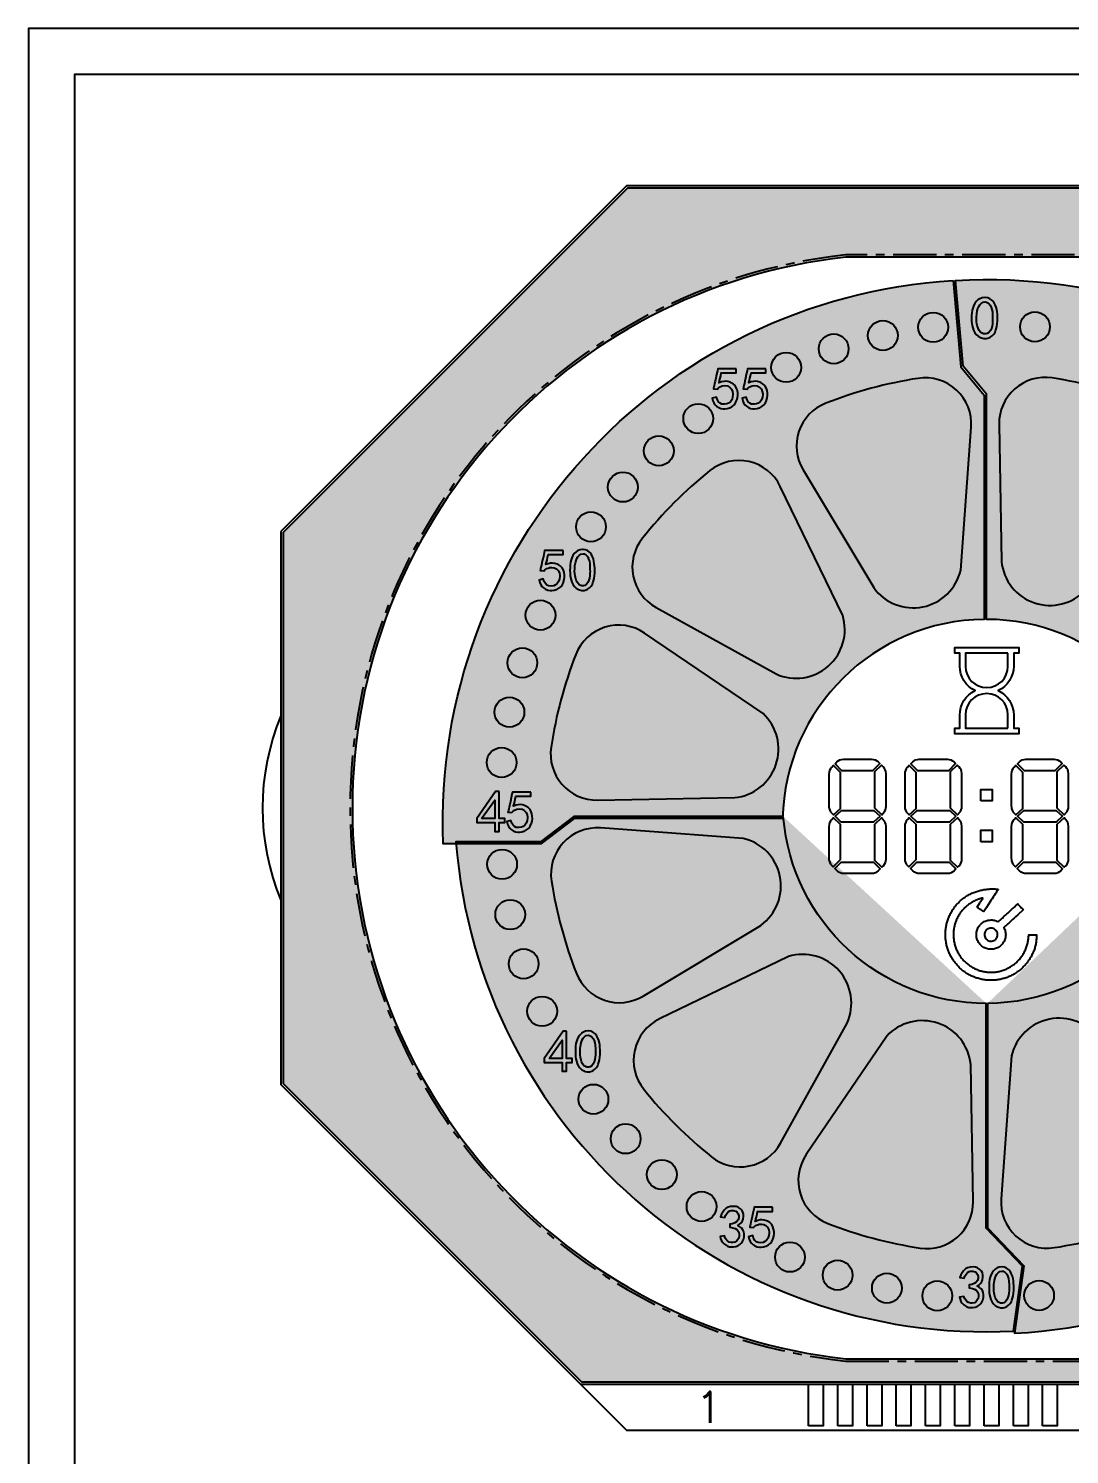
# Model space of a CAD drawing. Header units: millimetres. Extents: x 1653 to 3206, y -200 to 97.
# Drawn here: x 2909.4 to 2999.8, y -113.3 to 10.4 of the extents above; entities that cross this region are included whole.
import ezdxf
from ezdxf.enums import TextEntityAlignment as Align

# ---------------------------------------------------------------- set-up
doc = ezdxf.new("R2010")
doc.units = ezdxf.units.MM
doc.header["$LTSCALE"] = 3
doc.linetypes.add('CENTER', pattern=[2, 1.25, -0.25, 0.25, -0.25])
for name, color, linetype in [('PR', 8, 'Continuous'), ('PR1', 7, 'Continuous'), ('PR2', 7, 'Continuous'), ('PR3', 7, 'Continuous')]:
    doc.layers.add(name, color=color, linetype=linetype)
doc.styles.add('romans', font='romans.shx')

# ---------------------------------------------------------------- blocks, each defined once
blk = doc.blocks.new('T')
for points in [[(0, 0), (297, 0), (297, 210), (0, 210)], [(4, 4), (293, 4), (293, 206), (4, 206)]]:
    blk.add_lwpolyline(points, close=True)

msp = doc.modelspace()

# ---------------------------------------------------------------- hatches: boundary and pattern name
at = {"layer": 'PR', "ltscale": 5.568232}
h = msp.add_hatch(color=256, dxfattribs=at)
h.paths.add_polyline_path([(2961.409, -3.448), (2931.526, -33.331), (2931.526, -81.165), (2957.409, -107.048), (3135.243, -107.048), (3161.126, -81.165), (3161.126, -33.331), (3131.243, -3.448)])
edge = h.paths.add_edge_path(flags=16)
edge.add_line((3114.189, -9.448), (2980.337, -9.448))
edge.add_arc((2985.616, -57.248), 48.091, 96.30279, 263.69721)
edge.add_line((2980.337, -105.048), (3114.189, -105.048))
edge.add_arc((3106.75, -57.248), 48.375, 278.84584, 441.15416)
h = msp.add_hatch(color=40, dxfattribs=at)
edge = h.paths.add_edge_path()
edge.add_line((2989.674, -11.467), (2990.332, -18.974))
edge.add_line((2990.332, -18.974), (2992.358, -21.419))
edge.add_line((2992.358, -21.419), (2992.358, -40.876))
edge.add_arc((2992.526, -58.539), 17.664, 90.54422, 178.78646)
edge.add_line((2974.866, -58.165), (2956.774, -58.165))
edge.add_line((2956.774, -58.165), (2953.872, -60.349))
edge.add_line((2953.872, -60.349), (2945.402, -60.349))
edge.add_arc((2992.526, -58.539), 47.158, 93.46664, 182.19944, ccw=False)
at = {"layer": 'PR1'}
h = msp.add_hatch(color=1, dxfattribs=at)
h.paths.add_polyline_path([(3048.963, -82.835), (3134.356, -82.835), (3134.356, -88.263), (3048.963, -88.263)])
edge = h.paths.add_edge_path()
edge.add_line((3039.529, -54.723), (3031.854, -54.723))
edge.add_line((3031.854, -54.723), (3028.843, -57.403))
edge.add_line((3028.843, -57.403), (3010.153, -57.403))
edge.add_arc((2992.526, -58.539), 17.664, 3.68918, 89.89546)
edge.add_line((2992.558, -40.876), (2992.558, -21.347))
edge.add_line((2992.558, -21.347), (2990.526, -18.894))
edge.add_line((2990.526, -18.894), (2989.874, -11.456))
edge.add_arc((2992.526, -58.539), 47.158, 4.64143, 93.22354, ccw=False)
at = {"layer": 'PR2', "ltscale": 5.568232}
h = msp.add_hatch(color=2, dxfattribs=at)
edge = h.paths.add_edge_path()
edge.add_line((2992.639, -74.202), (2992.639, -93.676))
edge.add_line((2992.639, -93.676), (2995.788, -96.97))
edge.add_line((2995.788, -96.97), (2994.986, -102.832))
edge.add_arc((2992.526, -56.539), 46.358, 273.04225, 362.13292)
edge.add_line((3038.852, -54.814), (3031.917, -54.814))
edge.add_line((3031.917, -54.814), (3028.864, -57.531))
edge.add_line((3028.864, -57.531), (3010.161, -57.531))
edge.add_arc((2992.526, -56.539), 17.664, 270.36931, 356.78246, ccw=False)
at = {"layer": 'PR3', "ltscale": 5.568232, "true_color": 0x67c4cf}
h = msp.add_hatch(color=133, dxfattribs=at)
edge = h.paths.add_edge_path()
edge.add_line((2974.922, -57.994), (2956.734, -57.994))
edge.add_line((2956.734, -57.994), (2953.839, -60.173))
edge.add_line((2953.839, -60.173), (2946.511, -60.173))
edge.add_arc((2992.526, -56.539), 46.158, 184.51509, 272.9634)
edge.add_line((2994.912, -102.636), (2995.683, -97.004))
edge.add_line((2995.683, -97.004), (2992.539, -93.716))
edge.add_line((2992.539, -93.716), (2992.539, -74.203))
edge.add_arc((2992.526, -56.539), 17.664, 184.7251, 270.04493, ccw=False)

# ---------------------------------------------------------------- linework, layer by layer
msp.add_line((2957.326, -107.248), (3135.326, -107.248))
at = {"linetype": 'Continuous'}
msp.add_lwpolyline([(2931.326, -33.248), (2931.326, -81.248), (2961.326, -111.248), (3131.326, -111.248), (3161.326, -81.248), (3161.326, -33.248), (3131.326, -3.248), (2961.326, -3.248)], close=True, dxfattribs=at)
at = {"linetype": 'CENTER'}
msp.add_lwpolyline([(3114.205, -9.248), (2980.326, -9.248, 0.8958365), (2980.326, -105.248), (3114.205, -105.248, 0.8566864)], format="xyb", close=True, dxfattribs=at)
for points in [[(2992.453, -12.954), (2992.414, -12.956), (2992.191, -12.983), (2991.991, -13.049), (2991.817, -13.156), (2991.815, -13.16), (2991.66, -13.305), (2991.534, -13.472), (2991.437, -13.662), (2991.424, -13.687), (2991.364, -13.857), (2991.317, -14.053), (2991.284, -14.27), (2991.267, -14.512), (2991.265, -14.526), (2991.261, -14.78), (2991.267, -15.004), (2991.284, -15.196), (2991.309, -15.361), (2991.311, -15.374), (2991.362, -15.58), (2991.433, -15.779), (2991.521, -15.967), (2991.544, -16.01), (2991.666, -16.167), (2991.827, -16.301), (2992.03, -16.413), (2992.133, -16.458), (2992.34, -16.508), (2992.544, -16.508), (2992.751, -16.452), (2992.869, -16.399), (2993.04, -16.281), (2993.183, -16.132), (2993.303, -15.948), (2993.348, -15.839), (2993.406, -15.659), (2993.454, -15.458), (2993.491, -15.237), (2993.514, -14.997), (2993.518, -14.805), (2993.516, -14.584), (2993.503, -14.375), (2993.481, -14.175), (2993.45, -13.985), (2993.45, -13.983), (2993.396, -13.77), (2993.317, -13.576), (2993.216, -13.398), (2993.09, -13.237), (2993.028, -13.179), (2992.852, -13.053), (2992.66, -12.978)], [(2992.499, -16.105), (2992.305, -16.105), (2992.115, -16.008), (2992.04, -15.946), (2991.922, -15.799), (2991.825, -15.611), (2991.755, -15.382), (2991.724, -15.241), (2991.699, -15.047), (2991.689, -14.84), (2991.693, -14.621), (2991.712, -14.39), (2991.716, -14.355), (2991.759, -14.111), (2991.817, -13.902), (2991.893, -13.724), (2991.988, -13.582), (2992.088, -13.466), (2992.259, -13.355), (2992.453, -13.317), (2992.557, -13.338), (2992.73, -13.431), (2992.877, -13.6), (2992.962, -13.778), (2993.028, -13.975), (2993.069, -14.187), (2993.073, -14.26), (2993.082, -14.46), (2993.088, -14.673), (2993.09, -14.896), (2993.088, -15.014), (2993.071, -15.229), (2993.036, -15.433), (2992.985, -15.624), (2992.894, -15.814), (2992.763, -15.971), (2992.602, -16.068)], [(2970.837, -19.124), (2969.241, -19.124), (2969.204, -19.297), (2969.132, -19.638), (2969.066, -19.94), (2969.01, -20.198), (2968.962, -20.413), (2968.923, -20.589), (2968.894, -20.721), (2968.871, -20.814), (2968.857, -20.864), (2969.2, -20.903), (2969.272, -20.816), (2969.433, -20.692), (2969.624, -20.62), (2969.661, -20.612), (2969.874, -20.591), (2970.068, -20.62), (2970.082, -20.624), (2970.26, -20.715), (2970.413, -20.864), (2970.44, -20.907), (2970.516, -21.091), (2970.553, -21.308), (2970.551, -21.37), (2970.529, -21.583), (2970.473, -21.773), (2970.45, -21.82), (2970.33, -21.988), (2970.169, -22.116), (2970.026, -22.182), (2969.83, -22.215), (2969.605, -22.197), (2969.584, -22.192), (2969.431, -22.128), (2969.305, -22.006), (2969.2, -21.827), (2969.119, -21.591), (2968.756, -21.692), (2968.813, -21.905), (2968.898, -22.099), (2969.008, -22.259), (2969.14, -22.378), (2969.316, -22.492), (2969.506, -22.569), (2969.706, -22.602), (2969.853, -22.604), (2970.06, -22.579), (2970.25, -22.521), (2970.289, -22.507), (2970.475, -22.409), (2970.634, -22.279), (2970.665, -22.25), (2970.787, -22.093), (2970.876, -21.895), (2970.89, -21.858), (2970.946, -21.653), (2970.977, -21.448), (2970.977, -21.442), (2970.967, -21.227), (2970.938, -21.025), (2970.868, -20.839), (2970.775, -20.64), (2970.742, -20.593), (2970.599, -20.454), (2970.413, -20.337), (2970.316, -20.3), (2970.115, -20.246), (2969.907, -20.215), (2969.752, -20.227), (2969.551, -20.275), (2969.342, -20.357), (2969.353, -20.318), (2969.4, -20.149), (2969.448, -19.952), (2969.495, -19.733), (2969.543, -19.487), (2970.837, -19.487)], [(2973.422, -19.124), (2971.826, -19.124), (2971.789, -19.297), (2971.715, -19.638), (2971.651, -19.94), (2971.595, -20.198), (2971.547, -20.413), (2971.508, -20.589), (2971.477, -20.721), (2971.457, -20.814), (2971.442, -20.864), (2971.785, -20.903), (2971.857, -20.816), (2972.019, -20.692), (2972.209, -20.62), (2972.246, -20.612), (2972.459, -20.591), (2972.653, -20.62), (2972.665, -20.624), (2972.845, -20.715), (2972.996, -20.864), (2973.025, -20.907), (2973.101, -21.091), (2973.139, -21.308), (2973.137, -21.37), (2973.114, -21.583), (2973.058, -21.773), (2973.033, -21.82), (2972.913, -21.988), (2972.754, -22.116), (2972.612, -22.182), (2972.415, -22.215), (2972.19, -22.197), (2972.169, -22.192), (2972.017, -22.128), (2971.888, -22.006), (2971.785, -21.827), (2971.704, -21.591), (2971.341, -21.692), (2971.399, -21.905), (2971.483, -22.099), (2971.593, -22.259), (2971.725, -22.378), (2971.901, -22.492), (2972.091, -22.569), (2972.289, -22.602), (2972.438, -22.604), (2972.645, -22.579), (2972.835, -22.521), (2972.874, -22.507), (2973.06, -22.409), (2973.219, -22.279), (2973.248, -22.25), (2973.372, -22.093), (2973.461, -21.895), (2973.473, -21.858), (2973.531, -21.653), (2973.562, -21.448), (2973.562, -21.442), (2973.552, -21.227), (2973.521, -21.025), (2973.453, -20.839), (2973.36, -20.64), (2973.327, -20.593), (2973.184, -20.454), (2972.996, -20.337), (2972.901, -20.3), (2972.698, -20.246), (2972.492, -20.215), (2972.337, -20.227), (2972.136, -20.275), (2971.926, -20.357), (2971.938, -20.318), (2971.986, -20.149), (2972.033, -19.952), (2972.081, -19.733), (2972.128, -19.487), (2973.422, -19.487)], [(2955.808, -34.895), (2954.212, -34.895), (2954.175, -35.069), (2954.103, -35.412), (2954.037, -35.711), (2953.981, -35.97), (2953.933, -36.187), (2953.894, -36.36), (2953.865, -36.495), (2953.842, -36.585), (2953.828, -36.635), (2954.171, -36.676), (2954.243, -36.59), (2954.405, -36.466), (2954.595, -36.393), (2954.632, -36.383), (2954.845, -36.362), (2955.039, -36.393), (2955.053, -36.397), (2955.231, -36.486), (2955.384, -36.635), (2955.411, -36.678), (2955.487, -36.864), (2955.525, -37.079), (2955.523, -37.141), (2955.5, -37.354), (2955.444, -37.544), (2955.421, -37.592), (2955.301, -37.761), (2955.14, -37.889), (2954.998, -37.956), (2954.801, -37.987), (2954.576, -37.97), (2954.555, -37.966), (2954.403, -37.9), (2954.276, -37.778), (2954.171, -37.6), (2954.09, -37.362), (2953.727, -37.464), (2953.785, -37.677), (2953.869, -37.871), (2953.979, -38.03), (2954.111, -38.152), (2954.287, -38.266), (2954.477, -38.34), (2954.677, -38.375), (2954.824, -38.377), (2955.031, -38.352), (2955.221, -38.292), (2955.26, -38.278), (2955.446, -38.181), (2955.605, -38.051), (2955.636, -38.022), (2955.758, -37.865), (2955.847, -37.666), (2955.861, -37.629), (2955.917, -37.427), (2955.948, -37.222), (2955.948, -37.214), (2955.938, -37.001), (2955.909, -36.796), (2955.839, -36.61), (2955.746, -36.412), (2955.713, -36.366), (2955.57, -36.226), (2955.384, -36.11), (2955.287, -36.073), (2955.087, -36.017), (2954.878, -35.988), (2954.723, -36.001), (2954.522, -36.046), (2954.314, -36.129), (2954.324, -36.092), (2954.372, -35.92), (2954.419, -35.726), (2954.467, -35.505), (2954.514, -35.261), (2955.808, -35.261)], [(2957.544, -34.814), (2957.506, -34.817), (2957.292, -34.843), (2957.103, -34.91), (2956.938, -35.017), (2956.934, -35.021), (2956.787, -35.166), (2956.667, -35.333), (2956.574, -35.523), (2956.564, -35.548), (2956.506, -35.718), (2956.461, -35.914), (2956.43, -36.131), (2956.413, -36.373), (2956.413, -36.387), (2956.409, -36.641), (2956.413, -36.864), (2956.428, -37.057), (2956.452, -37.222), (2956.457, -37.234), (2956.504, -37.441), (2956.572, -37.639), (2956.655, -37.827), (2956.678, -37.871), (2956.793, -38.028), (2956.948, -38.162), (2957.141, -38.274), (2957.238, -38.319), (2957.434, -38.369), (2957.63, -38.369), (2957.827, -38.313), (2957.94, -38.259), (2958.102, -38.142), (2958.24, -37.993), (2958.352, -37.809), (2958.395, -37.699), (2958.451, -37.52), (2958.496, -37.319), (2958.531, -37.098), (2958.554, -36.858), (2958.558, -36.666), (2958.554, -36.445), (2958.542, -36.236), (2958.523, -36.036), (2958.492, -35.846), (2958.492, -35.844), (2958.44, -35.631), (2958.366, -35.436), (2958.269, -35.259), (2958.149, -35.098), (2958.091, -35.04), (2957.922, -34.914), (2957.74, -34.839)], [(2957.587, -37.966), (2957.401, -37.966), (2957.221, -37.869), (2957.151, -37.807), (2957.037, -37.66), (2956.946, -37.472), (2956.878, -37.243), (2956.849, -37.102), (2956.824, -36.908), (2956.814, -36.701), (2956.818, -36.482), (2956.837, -36.251), (2956.841, -36.216), (2956.88, -35.972), (2956.938, -35.763), (2957.01, -35.585), (2957.099, -35.443), (2957.194, -35.327), (2957.358, -35.215), (2957.544, -35.178), (2957.643, -35.199), (2957.808, -35.292), (2957.949, -35.461), (2958.029, -35.639), (2958.091, -35.835), (2958.131, -36.048), (2958.135, -36.121), (2958.143, -36.321), (2958.147, -36.534), (2958.149, -36.757), (2958.147, -36.875), (2958.131, -37.09), (2958.097, -37.294), (2958.048, -37.484), (2957.961, -37.675), (2957.839, -37.832), (2957.686, -37.929)], [(2979.697, -53.152), (2979.833, -53.077), (2979.981, -53.03), (2980.135, -53.011), (2980.159, -53.01), (2982.586, -53.01), (2982.741, -53.025), (2982.89, -53.068), (2983.029, -53.14), (2983.151, -53.236), (2983.167, -53.251), (2983.299, -53.383), (2982.67, -54.012), (2980.017, -54.012), (2979.417, -53.412), (2979.577, -53.251)], [(2986.273, -53.152), (2986.409, -53.077), (2986.557, -53.03), (2986.712, -53.011), (2986.735, -53.01), (2989.163, -53.01), (2989.318, -53.025), (2989.467, -53.068), (2989.605, -53.14), (2989.727, -53.236), (2989.743, -53.251), (2989.875, -53.383), (2989.246, -54.012), (2986.593, -54.012), (2985.993, -53.412), (2986.153, -53.251)], [(2995.528, -53.152), (2995.664, -53.077), (2995.812, -53.03), (2995.967, -53.011), (2995.99, -53.01), (2998.418, -53.01), (2998.573, -53.025), (2998.722, -53.068), (2998.86, -53.14), (2998.982, -53.236), (2998.998, -53.251), (2999.13, -53.383), (2998.502, -54.012), (2995.848, -54.012), (2995.248, -53.412), (2995.408, -53.251)], [(2979.023, -57.576), (2979.122, -57.696), (2979.267, -57.841), (2979.883, -57.28), (2979.883, -54.159), (2979.283, -53.559), (2979.122, -53.72), (2979.106, -53.737), (2979.01, -53.859), (2978.939, -53.997), (2978.895, -54.146), (2978.881, -54.301), (2978.881, -57.115), (2978.881, -57.137), (2978.9, -57.292), (2978.948, -57.44)], [(2983.844, -57.114), (2983.844, -54.246), (2983.825, -54.089), (2983.777, -53.941), (2983.702, -53.805), (2983.602, -53.684), (2983.439, -53.522), (2982.841, -54.121), (2982.841, -57.245), (2983.469, -57.83), (2983.603, -57.696), (2983.62, -57.679), (2983.715, -57.556), (2983.786, -57.418), (2983.829, -57.269)], [(2985.599, -57.576), (2985.698, -57.696), (2985.844, -57.841), (2986.46, -57.28), (2986.46, -54.159), (2985.859, -53.559), (2985.698, -53.72), (2985.682, -53.737), (2985.586, -53.859), (2985.515, -53.997), (2985.472, -54.146), (2985.457, -54.301), (2985.457, -57.115), (2985.458, -57.137), (2985.476, -57.292), (2985.524, -57.44)], [(2990.42, -57.114), (2990.42, -54.246), (2990.401, -54.089), (2990.354, -53.941), (2990.279, -53.805), (2990.178, -53.684), (2990.016, -53.522), (2989.418, -54.121), (2989.418, -57.245), (2990.045, -57.83), (2990.179, -57.696), (2990.196, -57.679), (2990.292, -57.556), (2990.363, -57.418), (2990.406, -57.269)], [(2994.854, -57.576), (2994.953, -57.696), (2995.099, -57.841), (2995.715, -57.28), (2995.715, -54.159), (2995.115, -53.559), (2994.953, -53.72), (2994.937, -53.737), (2994.841, -53.859), (2994.77, -53.997), (2994.727, -54.146), (2994.712, -54.301), (2994.712, -57.115), (2994.713, -57.137), (2994.731, -57.292), (2994.779, -57.44)], [(2999.675, -57.114), (2999.675, -54.246), (2999.656, -54.089), (2999.609, -53.941), (2999.534, -53.805), (2999.433, -53.684), (2999.271, -53.522), (2998.673, -54.121), (2998.673, -57.245), (2999.3, -57.83), (2999.434, -57.696), (2999.451, -57.679), (2999.547, -57.556), (2999.618, -57.418), (2999.661, -57.269)], [(2992.059, -56.633), (2992.059, -55.63), (2993.062, -55.63), (2993.062, -56.633)], [(2950.26, -55.801), (2949.956, -55.801), (2948.322, -58.167), (2948.322, -58.51), (2949.876, -58.51), (2949.876, -59.279), (2950.26, -59.279), (2950.26, -58.51), (2950.744, -58.51), (2950.744, -58.167), (2950.26, -58.167)], [(2948.745, -58.167), (2949.876, -56.567), (2949.876, -58.167)], [(2953.006, -55.861), (2951.411, -55.861), (2951.374, -56.034), (2951.3, -56.375), (2951.235, -56.677), (2951.18, -56.935), (2951.132, -57.15), (2951.093, -57.326), (2951.062, -57.458), (2951.041, -57.551), (2951.027, -57.601), (2951.37, -57.64), (2951.442, -57.553), (2951.603, -57.429), (2951.793, -57.357), (2951.831, -57.349), (2952.043, -57.328), (2952.238, -57.357), (2952.25, -57.361), (2952.43, -57.452), (2952.581, -57.601), (2952.61, -57.644), (2952.686, -57.828), (2952.723, -58.045), (2952.721, -58.107), (2952.699, -58.32), (2952.643, -58.51), (2952.618, -58.557), (2952.498, -58.725), (2952.339, -58.853), (2952.196, -58.919), (2952, -58.952), (2951.775, -58.934), (2951.754, -58.929), (2951.601, -58.865), (2951.473, -58.743), (2951.37, -58.564), (2951.289, -58.328), (2950.926, -58.429), (2950.983, -58.642), (2951.068, -58.836), (2951.178, -58.996), (2951.31, -59.115), (2951.486, -59.229), (2951.676, -59.306), (2951.874, -59.339), (2952.023, -59.341), (2952.229, -59.316), (2952.42, -59.258), (2952.459, -59.244), (2952.645, -59.146), (2952.804, -59.016), (2952.833, -58.987), (2952.957, -58.83), (2953.046, -58.632), (2953.058, -58.595), (2953.116, -58.39), (2953.147, -58.185), (2953.147, -58.179), (2953.137, -57.964), (2953.106, -57.762), (2953.037, -57.576), (2952.944, -57.377), (2952.911, -57.33), (2952.769, -57.191), (2952.581, -57.074), (2952.486, -57.036), (2952.283, -56.983), (2952.077, -56.952), (2951.922, -56.964), (2951.721, -57.012), (2951.51, -57.094), (2951.523, -57.055), (2951.57, -56.886), (2951.618, -56.689), (2951.665, -56.47), (2951.713, -56.224), (2953.006, -56.224)], [(2979.022, -62.114), (2979.122, -62.234), (2979.246, -62.359), (2979.883, -61.721), (2979.883, -58.668), (2979.278, -58.102), (2979.122, -58.259), (2979.106, -58.275), (2979.01, -58.397), (2978.939, -58.536), (2978.895, -58.685), (2978.881, -58.84), (2978.881, -61.653), (2978.881, -61.676), (2978.9, -61.83), (2978.948, -61.978)], [(2983.324, -57.966), (2982.764, -58.467), (2979.958, -58.467), (2979.423, -57.967), (2979.975, -57.464), (2982.786, -57.464)], [(2983.603, -58.259), (2983.457, -58.112), (2982.841, -58.664), (2982.841, -61.76), (2983.474, -62.393), (2983.609, -62.259), (2983.715, -62.124), (2983.786, -61.986), (2983.829, -61.837), (2983.844, -61.682), (2983.844, -58.84), (2983.843, -58.817), (2983.825, -58.662), (2983.777, -58.514), (2983.702, -58.378)], [(2985.599, -62.114), (2985.698, -62.234), (2985.823, -62.359), (2986.46, -61.721), (2986.46, -58.668), (2985.855, -58.102), (2985.698, -58.259), (2985.682, -58.275), (2985.586, -58.397), (2985.515, -58.536), (2985.472, -58.685), (2985.457, -58.84), (2985.457, -61.653), (2985.458, -61.676), (2985.476, -61.83), (2985.524, -61.978)], [(2989.901, -57.966), (2989.341, -58.467), (2986.535, -58.467), (2986, -57.967), (2986.552, -57.464), (2989.362, -57.464)], [(2990.179, -58.259), (2990.033, -58.112), (2989.418, -58.664), (2989.418, -61.76), (2990.05, -62.393), (2990.185, -62.259), (2990.291, -62.124), (2990.362, -61.986), (2990.406, -61.837), (2990.42, -61.682), (2990.42, -58.84), (2990.42, -58.817), (2990.401, -58.662), (2990.354, -58.514), (2990.279, -58.378)], [(2994.854, -62.114), (2994.953, -62.234), (2995.078, -62.359), (2995.715, -61.721), (2995.715, -58.668), (2995.11, -58.102), (2994.953, -58.259), (2994.937, -58.275), (2994.841, -58.397), (2994.77, -58.536), (2994.727, -58.685), (2994.712, -58.84), (2994.712, -61.653), (2994.713, -61.676), (2994.732, -61.83), (2994.779, -61.978)], [(2999.156, -57.966), (2998.596, -58.467), (2995.79, -58.467), (2995.255, -57.967), (2995.807, -57.464), (2998.617, -57.464)], [(2999.434, -58.259), (2999.288, -58.112), (2998.673, -58.664), (2998.673, -61.76), (2999.305, -62.393), (2999.44, -62.259), (2999.546, -62.124), (2999.618, -61.986), (2999.661, -61.837), (2999.675, -61.682), (2999.675, -58.84), (2999.675, -58.817), (2999.656, -58.662), (2999.609, -58.514), (2999.534, -58.378)], [(2992.059, -60.169), (2992.059, -59.167), (2993.062, -59.167), (2993.062, -60.169)], [(2983.048, -62.797), (2982.912, -62.872), (2982.764, -62.92), (2982.61, -62.939), (2982.586, -62.939), (2980.165, -62.939), (2980.01, -62.925), (2979.861, -62.881), (2979.723, -62.81), (2979.6, -62.712), (2979.386, -62.499), (2979.948, -61.936), (2982.737, -61.936), (2983.334, -62.532), (2983.168, -62.697)], [(2989.625, -62.797), (2989.489, -62.872), (2989.341, -62.92), (2989.187, -62.939), (2989.163, -62.939), (2986.741, -62.939), (2986.587, -62.925), (2986.438, -62.881), (2986.299, -62.81), (2986.176, -62.712), (2985.963, -62.499), (2986.525, -61.936), (2989.313, -61.936), (2989.91, -62.532), (2989.744, -62.697)], [(2998.88, -62.797), (2998.744, -62.872), (2998.596, -62.92), (2998.442, -62.939), (2998.418, -62.939), (2995.997, -62.939), (2995.842, -62.925), (2995.693, -62.881), (2995.554, -62.81), (2995.431, -62.712), (2995.218, -62.499), (2995.78, -61.936), (2998.568, -61.936), (2999.165, -62.532), (2998.999, -62.697)], [(2993.582, -64.294), (2993.533, -64.369), (2993.484, -64.445), (2993.435, -64.52), (2993.386, -64.596), (2993.338, -64.672), (2993.24, -64.823), (2993.143, -64.974), (2993.045, -65.126), (2992.948, -65.277), (2992.85, -65.428), (2992.704, -65.655), (2992.558, -65.882), (2992.331, -66.235), (2992.254, -66.187), (2992.178, -66.14), (2992.102, -66.092), (2992.026, -66.044), (2991.95, -65.996), (2991.873, -65.948), (2991.797, -65.9), (2991.739, -65.863), (2991.982, -65.484), (2992.03, -65.409), (2992.079, -65.333), (2992.128, -65.257), (2992.176, -65.181), (2992.225, -65.106), (2992.253, -65.062), (2992.165, -65.079), (2992.077, -65.1), (2991.99, -65.124), (2991.904, -65.15), (2991.819, -65.179), (2991.735, -65.211), (2991.652, -65.245), (2991.57, -65.282), (2991.489, -65.321), (2991.409, -65.362), (2991.33, -65.406), (2991.252, -65.452), (2991.176, -65.5), (2991.102, -65.55), (2991.028, -65.602), (2990.956, -65.656), (2990.886, -65.712), (2990.817, -65.77), (2990.75, -65.83), (2990.684, -65.892), (2990.62, -65.955), (2990.558, -66.02), (2990.498, -66.087), (2990.439, -66.155), (2990.383, -66.225), (2990.328, -66.296), (2990.275, -66.369), (2990.224, -66.444), (2990.176, -66.519), (2990.129, -66.596), (2990.085, -66.675), (2990.042, -66.754), (2990.002, -66.835), (2989.965, -66.916), (2989.929, -66.999), (2989.896, -67.083), (2989.866, -67.167), (2989.837, -67.253), (2989.811, -67.339), (2989.788, -67.426), (2989.767, -67.513), (2989.749, -67.602), (2989.732, -67.69), (2989.719, -67.779), (2989.708, -67.868), (2989.699, -67.958), (2989.693, -68.048), (2989.689, -68.138), (2989.688, -68.228), (2989.689, -68.318), (2989.69, -68.355), (2989.694, -68.445), (2989.701, -68.534), (2989.71, -68.624), (2989.722, -68.713), (2989.736, -68.802), (2989.753, -68.89), (2989.772, -68.978), (2989.793, -69.066), (2989.817, -69.152), (2989.844, -69.238), (2989.872, -69.324), (2989.904, -69.408), (2989.937, -69.492), (2989.973, -69.574), (2990.011, -69.656), (2990.051, -69.736), (2990.094, -69.816), (2990.139, -69.894), (2990.185, -69.971), (2990.234, -70.046), (2990.285, -70.12), (2990.338, -70.193), (2990.393, -70.264), (2990.45, -70.334), (2990.509, -70.402), (2990.57, -70.468), (2990.632, -70.533), (2990.696, -70.596), (2990.762, -70.658), (2990.83, -70.717), (2990.899, -70.775), (2990.97, -70.83), (2991.042, -70.884), (2991.116, -70.936), (2991.191, -70.986), (2991.267, -71.033), (2991.345, -71.079), (2991.423, -71.122), (2991.503, -71.163), (2991.585, -71.202), (2991.667, -71.239), (2991.75, -71.273), (2991.834, -71.306), (2991.919, -71.335), (2992.005, -71.363), (2992.091, -71.388), (2992.178, -71.41), (2992.266, -71.43), (2992.354, -71.448), (2992.443, -71.464), (2992.532, -71.476), (2992.621, -71.487), (2992.711, -71.495), (2992.801, -71.5), (2992.852, -71.502), (2992.942, -71.504), (2993.032, -71.503), (2993.122, -71.499), (2993.212, -71.493), (2993.301, -71.484), (2993.39, -71.473), (2993.479, -71.459), (2993.568, -71.443), (2993.656, -71.424), (2993.743, -71.403), (2993.83, -71.38), (2993.917, -71.354), (2994.002, -71.326), (2994.087, -71.295), (2994.171, -71.263), (2994.254, -71.228), (2994.336, -71.191), (2994.417, -71.151), (2994.496, -71.11), (2994.575, -71.066), (2994.653, -71.02), (2994.729, -70.972), (2994.804, -70.922), (2994.877, -70.87), (2994.949, -70.816), (2995.02, -70.76), (2995.089, -70.703), (2995.156, -70.643), (2995.221, -70.581), (2995.285, -70.518), (2995.347, -70.453), (2995.408, -70.386), (2995.466, -70.317), (2995.522, -70.247), (2995.577, -70.176), (2995.629, -70.102), (2995.679, -70.028), (2995.728, -69.952), (2995.774, -69.874), (2995.817, -69.796), (2995.859, -69.716), (2995.898, -69.635), (2995.936, -69.553), (2995.971, -69.47), (2996.003, -69.386), (2996.034, -69.302), (2996.062, -69.216), (2996.087, -69.13), (2996.111, -69.043), (2996.132, -68.956), (2996.151, -68.868), (2996.168, -68.779), (2996.183, -68.69), (2996.195, -68.601), (2996.206, -68.512), (2996.214, -68.422), (2996.22, -68.332), (2996.224, -68.251), (2996.89, -68.251), (2996.893, -68.341), (2996.894, -68.431), (2996.892, -68.521), (2996.888, -68.611), (2996.881, -68.7), (2996.871, -68.79), (2996.859, -68.879), (2996.845, -68.968), (2996.829, -69.056), (2996.81, -69.144), (2996.789, -69.232), (2996.765, -69.319), (2996.74, -69.405), (2996.712, -69.491), (2996.683, -69.576), (2996.651, -69.66), (2996.617, -69.744), (2996.582, -69.826), (2996.544, -69.908), (2996.505, -69.989), (2996.464, -70.069), (2996.421, -70.148), (2996.377, -70.226), (2996.33, -70.304), (2996.282, -70.38), (2996.232, -70.455), (2996.181, -70.528), (2996.128, -70.601), (2996.073, -70.673), (2996.017, -70.743), (2995.959, -70.812), (2995.9, -70.88), (2995.839, -70.946), (2995.777, -71.011), (2995.713, -71.074), (2995.648, -71.137), (2995.581, -71.197), (2995.514, -71.257), (2995.444, -71.314), (2995.374, -71.37), (2995.302, -71.425), (2995.23, -71.478), (2995.156, -71.529), (2995.08, -71.578), (2995.004, -71.626), (2994.927, -71.672), (2994.848, -71.716), (2994.769, -71.758), (2994.688, -71.799), (2994.607, -71.837), (2994.525, -71.874), (2994.442, -71.909), (2994.358, -71.942), (2994.274, -71.973), (2994.188, -72.002), (2994.103, -72.029), (2994.016, -72.054), (2993.929, -72.077), (2993.842, -72.098), (2993.754, -72.117), (2993.665, -72.134), (2993.577, -72.149), (2993.488, -72.162), (2993.398, -72.173), (2993.309, -72.182), (2993.219, -72.189), (2993.129, -72.194), (2993.042, -72.197), (2992.952, -72.198), (2992.862, -72.198), (2992.773, -72.195), (2992.683, -72.19), (2992.593, -72.183), (2992.503, -72.174), (2992.414, -72.163), (2992.325, -72.15), (2992.236, -72.134), (2992.148, -72.117), (2992.06, -72.098), (2991.973, -72.077), (2991.886, -72.053), (2991.799, -72.028), (2991.714, -72.001), (2991.628, -71.972), (2991.544, -71.94), (2991.46, -71.907), (2991.377, -71.872), (2991.295, -71.836), (2991.214, -71.797), (2991.134, -71.756), (2991.054, -71.714), (2990.976, -71.67), (2990.898, -71.624), (2990.822, -71.576), (2990.747, -71.527), (2990.673, -71.476), (2990.6, -71.423), (2990.528, -71.369), (2990.457, -71.313), (2990.388, -71.256), (2990.32, -71.197), (2990.254, -71.136), (2990.188, -71.074), (2990.124, -71.011), (2990.062, -70.946), (2990.001, -70.88), (2989.942, -70.812), (2989.884, -70.743), (2989.828, -70.673), (2989.773, -70.601), (2989.72, -70.528), (2989.669, -70.455), (2989.619, -70.379), (2989.571, -70.303), (2989.525, -70.226), (2989.481, -70.148), (2989.438, -70.068), (2989.397, -69.988), (2989.358, -69.907), (2989.321, -69.825), (2989.286, -69.742), (2989.253, -69.658), (2989.222, -69.574), (2989.193, -69.489), (2989.165, -69.403), (2989.14, -69.317), (2989.117, -69.23), (2989.096, -69.142), (2989.076, -69.055), (2989.059, -68.966), (2989.044, -68.877), (2989.031, -68.788), (2989.02, -68.699), (2989.01, -68.61), (2989.003, -68.52), (2988.998, -68.43), (2988.995, -68.34), (2988.994, -68.25), (2988.995, -68.16), (2988.998, -68.07), (2989.003, -67.98), (2989.005, -67.957), (2989.012, -67.868), (2989.022, -67.778), (2989.033, -67.689), (2989.046, -67.6), (2989.061, -67.511), (2989.079, -67.423), (2989.098, -67.335), (2989.119, -67.247), (2989.142, -67.161), (2989.167, -67.074), (2989.194, -66.988), (2989.223, -66.903), (2989.254, -66.818), (2989.287, -66.735), (2989.321, -66.652), (2989.358, -66.569), (2989.396, -66.488), (2989.437, -66.408), (2989.479, -66.328), (2989.523, -66.249), (2989.568, -66.172), (2989.616, -66.096), (2989.665, -66.02), (2989.716, -65.946), (2989.769, -65.873), (2989.823, -65.801), (2989.879, -65.731), (2989.937, -65.662), (2989.996, -65.594), (2990.057, -65.528), (2990.119, -65.463), (2990.183, -65.399), (2990.249, -65.338), (2990.315, -65.277), (2990.383, -65.218), (2990.453, -65.161), (2990.524, -65.105), (2990.596, -65.051), (2990.669, -64.999), (2990.743, -64.949), (2990.819, -64.9), (2990.895, -64.853), (2990.973, -64.807), (2991.052, -64.764), (2991.132, -64.722), (2991.212, -64.682), (2991.294, -64.644), (2991.376, -64.608), (2991.459, -64.573), (2991.543, -64.541), (2991.628, -64.51), (2991.713, -64.481), (2991.799, -64.454), (2991.885, -64.429), (2991.972, -64.406), (2992.06, -64.384), (2992.148, -64.365), (2992.236, -64.347), (2992.324, -64.331), (2992.413, -64.317), (2992.503, -64.305), (2992.592, -64.295), (2992.682, -64.286), (2992.771, -64.279), (2992.861, -64.274), (2992.951, -64.271), (2993.041, -64.269), (2993.131, -64.269), (2993.221, -64.271), (2993.311, -64.274), (2993.401, -64.279), (2993.491, -64.285), (2993.58, -64.293)], [(2995.335, -65.637), (2995.457, -65.769), (2995.518, -65.835), (2995.578, -65.902), (2995.639, -65.968), (2995.7, -66.034), (2995.747, -66.085), (2995.281, -66.509), (2995.081, -66.691), (2994.948, -66.812), (2994.815, -66.933), (2994.748, -66.994), (2994.682, -67.054), (2994.615, -67.115), (2994.549, -67.175), (2994.482, -67.236), (2994.416, -67.297), (2994.349, -67.357), (2994.283, -67.418), (2994.216, -67.479), (2994.15, -67.539), (2994.083, -67.6), (2994.065, -67.616), (2994.105, -67.697), (2994.14, -67.78), (2994.169, -67.865), (2994.192, -67.952), (2994.209, -68.041), (2994.219, -68.13), (2994.223, -68.22), (2994.22, -68.31), (2994.212, -68.4), (2994.197, -68.488), (2994.177, -68.571), (2994.151, -68.657), (2994.119, -68.741), (2994.08, -68.822), (2994.036, -68.901), (2993.987, -68.976), (2993.932, -69.047), (2993.872, -69.115), (2993.808, -69.178), (2993.739, -69.236), (2993.667, -69.289), (2993.591, -69.338), (2993.512, -69.38), (2993.43, -69.417), (2993.345, -69.448), (2993.259, -69.473), (2993.171, -69.492), (2993.082, -69.504), (2992.992, -69.51), (2992.902, -69.508), (2992.827, -69.502), (2992.738, -69.489), (2992.65, -69.471), (2992.563, -69.446), (2992.478, -69.416), (2992.396, -69.379), (2992.316, -69.338), (2992.24, -69.29), (2992.167, -69.238), (2992.098, -69.18), (2992.033, -69.118), (2991.973, -69.051), (2991.918, -68.98), (2991.868, -68.905), (2991.823, -68.826), (2991.785, -68.745), (2991.752, -68.661), (2991.725, -68.576), (2991.704, -68.488), (2991.689, -68.399), (2991.681, -68.31), (2991.68, -68.292), (2991.678, -68.202), (2991.683, -68.113), (2991.695, -68.023), (2991.713, -67.935), (2991.738, -67.849), (2991.768, -67.764), (2991.805, -67.682), (2991.847, -67.602), (2991.894, -67.526), (2991.947, -67.453), (2992.005, -67.384), (2992.067, -67.319), (2992.134, -67.259), (2992.205, -67.203), (2992.28, -67.153), (2992.358, -67.109), (2992.439, -67.07), (2992.523, -67.037), (2992.609, -67.011), (2992.683, -66.994), (2992.772, -66.978), (2992.861, -66.967), (2992.951, -66.963), (2993.041, -66.964), (2993.131, -66.972), (2993.219, -66.988), (2993.306, -67.011), (2993.391, -67.041), (2993.464, -67.074), (2993.55, -67.099), (2993.633, -67.069), (2993.669, -67.039), (2993.735, -66.978), (2993.801, -66.917), (2993.867, -66.856), (2993.933, -66.795), (2994, -66.734), (2994.066, -66.673), (2994.132, -66.612), (2994.198, -66.552), (2994.265, -66.491), (2994.331, -66.43), (2994.398, -66.369), (2994.464, -66.309), (2994.53, -66.248), (2994.597, -66.187), (2994.796, -66.005), (2994.863, -65.944), (2994.929, -65.883), (2994.995, -65.823), (2995.01, -65.809), (2995.077, -65.749), (2995.143, -65.689), (2995.21, -65.628), (2995.274, -65.57)], [(2993.524, -68.244), (2993.518, -68.155), (2993.498, -68.067), (2993.464, -67.984), (2993.417, -67.907), (2993.359, -67.838), (2993.291, -67.779), (2993.216, -67.731), (2993.133, -67.695), (2993.046, -67.672), (2992.957, -67.664), (2992.867, -67.67), (2992.779, -67.691), (2992.696, -67.724), (2992.619, -67.77), (2992.55, -67.828), (2992.49, -67.895), (2992.442, -67.971), (2992.405, -68.053), (2992.383, -68.14), (2992.374, -68.23), (2992.374, -68.23), (2992.38, -68.32), (2992.401, -68.407), (2992.436, -68.49), (2992.483, -68.567), (2992.541, -68.636), (2992.608, -68.695), (2992.684, -68.744), (2992.765, -68.782), (2992.852, -68.806), (2992.941, -68.815), (2992.943, -68.815), (2993.032, -68.809), (2993.12, -68.788), (2993.202, -68.753), (2993.279, -68.706), (2993.347, -68.648), (2993.407, -68.58), (2993.455, -68.504), (2993.492, -68.422), (2993.515, -68.335), (2993.524, -68.246)], [(2956.115, -76.615), (2955.812, -76.615), (2954.177, -78.981), (2954.177, -79.324), (2955.731, -79.324), (2955.731, -80.093), (2956.115, -80.093), (2956.115, -79.324), (2956.599, -79.324), (2956.599, -78.981), (2956.115, -78.981)], [(2958.013, -76.594), (2957.975, -76.596), (2957.76, -76.623), (2957.572, -76.689), (2957.407, -76.797), (2957.403, -76.801), (2957.256, -76.946), (2957.136, -77.113), (2957.043, -77.303), (2957.033, -77.328), (2956.975, -77.497), (2956.93, -77.694), (2956.899, -77.911), (2956.882, -78.152), (2956.882, -78.167), (2956.878, -78.421), (2956.882, -78.644), (2956.897, -78.836), (2956.921, -79.002), (2956.926, -79.014), (2956.973, -79.221), (2957.041, -79.419), (2957.124, -79.607), (2957.147, -79.651), (2957.262, -79.808), (2957.417, -79.942), (2957.61, -80.054), (2957.707, -80.099), (2957.903, -80.149), (2958.099, -80.149), (2958.296, -80.093), (2958.409, -80.039), (2958.57, -79.921), (2958.709, -79.773), (2958.821, -79.589), (2958.864, -79.479), (2958.92, -79.299), (2958.965, -79.099), (2959, -78.878), (2959.023, -78.638), (2959.027, -78.446), (2959.023, -78.225), (2959.011, -78.016), (2958.992, -77.816), (2958.961, -77.625), (2958.961, -77.623), (2958.909, -77.411), (2958.835, -77.216), (2958.738, -77.039), (2958.618, -76.877), (2958.56, -76.82), (2958.391, -76.693), (2958.209, -76.619)], [(2954.601, -78.981), (2955.731, -77.384), (2955.731, -78.981)], [(2958.056, -79.746), (2957.87, -79.746), (2957.69, -79.649), (2957.62, -79.587), (2957.506, -79.44), (2957.415, -79.252), (2957.347, -79.022), (2957.318, -78.882), (2957.293, -78.688), (2957.283, -78.481), (2957.287, -78.262), (2957.306, -78.03), (2957.31, -77.995), (2957.349, -77.752), (2957.407, -77.543), (2957.479, -77.365), (2957.568, -77.222), (2957.663, -77.107), (2957.827, -76.995), (2958.013, -76.958), (2958.112, -76.979), (2958.277, -77.072), (2958.418, -77.241), (2958.498, -77.419), (2958.56, -77.615), (2958.599, -77.828), (2958.604, -77.9), (2958.612, -78.101), (2958.616, -78.314), (2958.618, -78.537), (2958.616, -78.655), (2958.599, -78.869), (2958.566, -79.074), (2958.517, -79.264), (2958.43, -79.454), (2958.308, -79.611), (2958.155, -79.708)], [(2970.613, -91.815), (2970.391, -91.823), (2970.354, -91.827), (2970.146, -91.881), (2969.97, -91.974), (2969.827, -92.106), (2969.78, -92.16), (2969.662, -92.323), (2969.565, -92.507), (2969.482, -92.714), (2969.846, -92.774), (2969.908, -92.619), (2970.017, -92.426), (2970.146, -92.29), (2970.29, -92.207), (2970.404, -92.174), (2970.602, -92.166), (2970.796, -92.228), (2970.894, -92.298), (2971.009, -92.453), (2971.059, -92.652), (2971.057, -92.784), (2971.007, -92.978), (2970.896, -93.137), (2970.863, -93.166), (2970.708, -93.257), (2970.509, -93.321), (2970.272, -93.361), (2970.272, -93.623), (2970.319, -93.631), (2970.555, -93.679), (2970.749, -93.745), (2970.896, -93.826), (2970.947, -93.875), (2971.053, -94.045), (2971.098, -94.249), (2971.098, -94.363), (2971.057, -94.563), (2970.958, -94.735), (2970.894, -94.811), (2970.73, -94.921), (2970.534, -94.958), (2970.425, -94.958), (2970.23, -94.91), (2970.069, -94.797), (2970.007, -94.735), (2969.889, -94.569), (2969.807, -94.371), (2969.443, -94.433), (2969.484, -94.607), (2969.563, -94.801), (2969.67, -94.966), (2969.807, -95.098), (2969.893, -95.167), (2970.069, -95.264), (2970.263, -95.322), (2970.472, -95.342), (2970.598, -95.342), (2970.796, -95.309), (2970.985, -95.235), (2971.16, -95.119), (2971.266, -95.022), (2971.388, -94.863), (2971.472, -94.679), (2971.522, -94.472), (2971.526, -94.443), (2971.528, -94.214), (2971.493, -94.016), (2971.423, -93.846), (2971.319, -93.716), (2971.164, -93.584), (2970.978, -93.482), (2971.106, -93.392), (2971.264, -93.245), (2971.375, -93.086), (2971.441, -92.916), (2971.474, -92.708), (2971.468, -92.503), (2971.423, -92.309), (2971.346, -92.174), (2971.21, -92.024), (2971.038, -91.904), (2971.007, -91.891), (2970.819, -91.838)], [(2973.987, -91.885), (2972.392, -91.885), (2972.355, -92.059), (2972.28, -92.4), (2972.216, -92.699), (2972.16, -92.958), (2972.113, -93.175), (2972.074, -93.35), (2972.043, -93.482), (2972.022, -93.573), (2972.007, -93.623), (2972.351, -93.664), (2972.423, -93.578), (2972.584, -93.454), (2972.774, -93.381), (2972.811, -93.373), (2973.024, -93.35), (2973.218, -93.381), (2973.231, -93.385), (2973.411, -93.476), (2973.561, -93.623), (2973.59, -93.666), (2973.667, -93.852), (2973.704, -94.067), (2973.702, -94.129), (2973.679, -94.344), (2973.623, -94.532), (2973.599, -94.582), (2973.479, -94.749), (2973.32, -94.877), (2973.177, -94.943), (2972.981, -94.977), (2972.756, -94.958), (2972.735, -94.954), (2972.582, -94.89), (2972.454, -94.766), (2972.351, -94.588), (2972.27, -94.35), (2971.906, -94.452), (2971.964, -94.665), (2972.049, -94.861), (2972.158, -95.018), (2972.291, -95.14), (2972.466, -95.253), (2972.656, -95.328), (2972.855, -95.363), (2973.004, -95.365), (2973.21, -95.34), (2973.4, -95.282), (2973.44, -95.266), (2973.626, -95.169), (2973.785, -95.039), (2973.814, -95.012), (2973.938, -94.853), (2974.026, -94.654), (2974.039, -94.617), (2974.097, -94.414), (2974.128, -94.21), (2974.128, -94.202), (2974.117, -93.989), (2974.086, -93.784), (2974.018, -93.6), (2973.925, -93.4), (2973.892, -93.354), (2973.75, -93.214), (2973.561, -93.098), (2973.466, -93.061), (2973.264, -93.005), (2973.057, -92.976), (2972.902, -92.989), (2972.702, -93.034), (2972.491, -93.117), (2972.503, -93.08), (2972.551, -92.908), (2972.599, -92.714), (2972.646, -92.493), (2972.694, -92.249), (2973.987, -92.249)], [(2991.387, -97.078), (2991.166, -97.088), (2991.129, -97.092), (2990.92, -97.146), (2990.745, -97.239), (2990.602, -97.371), (2990.555, -97.425), (2990.437, -97.588), (2990.34, -97.772), (2990.257, -97.979), (2990.621, -98.038), (2990.683, -97.883), (2990.792, -97.691), (2990.92, -97.555), (2991.065, -97.472), (2991.179, -97.439), (2991.377, -97.431), (2991.571, -97.493), (2991.668, -97.563), (2991.784, -97.718), (2991.834, -97.917), (2991.832, -98.049), (2991.782, -98.243), (2991.67, -98.402), (2991.637, -98.431), (2991.482, -98.522), (2991.284, -98.586), (2991.046, -98.625), (2991.046, -98.888), (2991.094, -98.896), (2991.329, -98.944), (2991.524, -99.01), (2991.67, -99.09), (2991.722, -99.14), (2991.828, -99.309), (2991.873, -99.514), (2991.873, -99.628), (2991.832, -99.826), (2991.732, -100), (2991.668, -100.076), (2991.505, -100.186), (2991.309, -100.223), (2991.199, -100.223), (2991.005, -100.173), (2990.844, -100.062), (2990.782, -100), (2990.664, -99.834), (2990.581, -99.636), (2990.218, -99.696), (2990.259, -99.871), (2990.338, -100.066), (2990.445, -100.231), (2990.581, -100.363), (2990.668, -100.432), (2990.844, -100.529), (2991.038, -100.586), (2991.247, -100.607), (2991.373, -100.607), (2991.571, -100.572), (2991.759, -100.5), (2991.935, -100.384), (2992.04, -100.287), (2992.162, -100.128), (2992.247, -99.944), (2992.297, -99.737), (2992.301, -99.708), (2992.303, -99.479), (2992.268, -99.28), (2992.197, -99.111), (2992.094, -98.981), (2991.939, -98.849), (2991.753, -98.745), (2991.881, -98.656), (2992.038, -98.51), (2992.15, -98.351), (2992.216, -98.179), (2992.249, -97.972), (2992.243, -97.768), (2992.197, -97.574), (2992.121, -97.439), (2991.985, -97.288), (2991.813, -97.168), (2991.782, -97.156), (2991.594, -97.102)], [(2993.913, -97.067), (2993.875, -97.069), (2993.661, -97.096), (2993.472, -97.162), (2993.307, -97.27), (2993.303, -97.274), (2993.156, -97.419), (2993.036, -97.586), (2992.943, -97.776), (2992.933, -97.801), (2992.875, -97.97), (2992.83, -98.167), (2992.799, -98.384), (2992.782, -98.625), (2992.782, -98.64), (2992.778, -98.894), (2992.782, -99.117), (2992.797, -99.309), (2992.822, -99.475), (2992.826, -99.487), (2992.873, -99.694), (2992.941, -99.892), (2993.024, -100.08), (2993.047, -100.124), (2993.162, -100.281), (2993.317, -100.415), (2993.51, -100.527), (2993.607, -100.572), (2993.803, -100.622), (2993.999, -100.622), (2994.196, -100.566), (2994.309, -100.512), (2994.471, -100.394), (2994.609, -100.246), (2994.721, -100.062), (2994.764, -99.952), (2994.82, -99.772), (2994.865, -99.572), (2994.9, -99.351), (2994.923, -99.111), (2994.927, -98.919), (2994.923, -98.698), (2994.911, -98.489), (2994.892, -98.289), (2994.861, -98.098), (2994.861, -98.096), (2994.809, -97.883), (2994.735, -97.689), (2994.638, -97.512), (2994.518, -97.35), (2994.46, -97.292), (2994.291, -97.166), (2994.109, -97.092)], [(2993.956, -100.219), (2993.77, -100.219), (2993.59, -100.122), (2993.52, -100.06), (2993.406, -99.913), (2993.315, -99.725), (2993.247, -99.495), (2993.218, -99.355), (2993.193, -99.161), (2993.183, -98.954), (2993.187, -98.735), (2993.206, -98.503), (2993.21, -98.468), (2993.249, -98.224), (2993.307, -98.016), (2993.379, -97.838), (2993.468, -97.695), (2993.563, -97.58), (2993.727, -97.468), (2993.913, -97.431), (2994.012, -97.452), (2994.177, -97.545), (2994.318, -97.714), (2994.398, -97.892), (2994.46, -98.088), (2994.5, -98.301), (2994.504, -98.373), (2994.512, -98.574), (2994.516, -98.787), (2994.518, -99.01), (2994.516, -99.128), (2994.5, -99.342), (2994.466, -99.547), (2994.417, -99.737), (2994.33, -99.927), (2994.208, -100.084), (2994.055, -100.181)], [(2977.111, -110.848), (2977.111, -107.248), (2978.381, -107.248), (2978.381, -110.848)], [(2979.651, -110.848), (2979.651, -107.248), (2980.921, -107.248), (2980.921, -110.848)], [(2982.191, -110.848), (2982.191, -107.248), (2983.461, -107.248), (2983.461, -110.848)], [(2984.731, -110.848), (2984.731, -107.248), (2986.001, -107.248), (2986.001, -110.848)], [(2987.271, -110.848), (2987.271, -107.248), (2988.541, -107.248), (2988.541, -110.848)], [(2989.811, -110.848), (2989.811, -107.248), (2991.081, -107.248), (2991.081, -110.848)], [(2992.351, -110.848), (2992.351, -107.248), (2993.621, -107.248), (2993.621, -110.848)], [(2994.891, -110.848), (2994.891, -107.248), (2996.161, -107.248), (2996.161, -110.848)], [(2997.431, -110.848), (2997.431, -107.248), (2998.701, -107.248), (2998.701, -110.848)]]:
    msp.add_lwpolyline(points, close=True)
for points in [[(2978.61, -22.122, 0.4644722), (2976.637, -27.907), (2982.772, -38.121, 0.6434847), (2990.322, -36.602), (2991.226, -24.207, 0.4822837), (2986.623, -19.963, 0.0546999)], [(2998.254, -19.928, 0.4644722), (2993.652, -23.952), (2993.859, -35.864, 0.6434847), (3001.157, -38.324), (3008.138, -28.041, 0.4822837), (3006.274, -22.065, 0.0546999)], [(2962.694, -33.844, 0.4644722), (2963.878, -39.841), (2974.298, -45.618, 0.6434847), (2980.077, -40.528), (2974.663, -29.341, 0.4822837), (2968.555, -27.967, 0.0546999)], [(2954.772, -51.953, 0.4644722), (2958.796, -56.555), (2970.708, -56.348, 0.6434847), (2973.168, -49.05), (2962.886, -42.07, 0.4822837), (2956.909, -43.934, 0.0546999)], [(2994.917, -44.939, -0.2908827), (2993.57, -47.059, -0.2908827), (2994.917, -49.179), (2994.917, -50.319), (2995.354, -50.319), (2995.354, -50.81), (2989.799, -50.81), (2989.799, -50.319), (2990.235, -50.319), (2990.235, -49.179, -0.2908827), (2991.582, -47.059, -0.2908827), (2990.235, -44.939), (2990.235, -43.799), (2989.799, -43.799), (2989.799, -43.308), (2995.354, -43.308), (2995.354, -43.799), (2994.917, -43.799)], [(2994.423, -43.799), (2990.729, -43.799), (2990.729, -44.954, 1), (2994.423, -44.954)], [(2994.423, -50.319), (2994.423, -49.165, 1), (2990.729, -49.165), (2990.729, -50.319)], [(2956.966, -71.597, 0.4644722), (2962.751, -73.571), (2972.965, -67.435, 0.6434847), (2971.446, -59.886), (2959.051, -58.981, 0.4822837), (2954.807, -63.584, 0.0546999)], [(2968.688, -87.513, 0.4644722), (2974.685, -86.329), (2980.462, -75.909, 0.6434847), (2975.372, -70.13), (2964.185, -75.545, 0.4822837), (2962.811, -81.652, 0.0546999)], [(2986.797, -95.435, 0.4644722), (2991.399, -91.411), (2991.192, -79.499, 0.6434847), (2983.894, -77.039), (2976.914, -87.322, 0.4822837), (2978.778, -93.298, 0.0546999)], [(3006.441, -93.241, 0.4644722), (3008.415, -87.456), (3002.279, -77.243, 0.6434847), (2994.73, -78.762), (2993.825, -91.157, 0.4822837), (2998.428, -95.4, 0.0546999)]]:
    msp.add_lwpolyline(points, format="xyb", close=True)
at = {"linetype": 'Continuous'}
msp.add_lwpolyline([(2931.326, -49.248, 0.2), (2931.326, -65.248)], format="xyb", dxfattribs=at)
for centre in [(2987.931, -15.532), (2996.765, -15.494), (2983.565, -16.242), (2979.297, -17.405), (2975.175, -19.007), (2967.543, -23.457), (2964.117, -26.255), (2961.002, -29.396), (2958.233, -32.845), (2953.848, -40.515), (2952.281, -44.651), (2951.154, -48.928), (2950.481, -53.3), (2950.518, -62.134), (2951.228, -66.5), (2952.391, -70.768), (2953.994, -74.89), (2958.443, -82.522), (2961.241, -85.948), (2964.382, -89.062), (2967.832, -91.832), (2975.501, -96.216), (2979.637, -97.784), (2983.915, -98.911), (2988.286, -99.584), (2997.12, -99.547)]:
    msp.add_circle(centre, 1.294)
at = {"layer": 'PR', "linetype": 'Continuous'}
msp.add_lwpolyline([(2961.409, -3.448), (2931.526, -33.331), (2931.526, -81.165), (2957.409, -107.048), (3135.243, -107.048), (3161.126, -81.165), (3161.126, -33.331), (3131.243, -3.448)], close=True, dxfattribs=at)
msp.add_lwpolyline([(3114.189, -9.448), (2980.337, -9.448, 0.8956308), (2980.337, -105.048), (3114.189, -105.048, 0.85641)], format="xyb", close=True, dxfattribs=at)
at = {"layer": 'PR', "color": 40}
msp.add_lwpolyline([(2989.674, -11.467), (2990.332, -18.974), (2992.358, -21.419), (2992.358, -40.876, 0.4052563), (2974.866, -58.165), (2956.774, -58.165), (2953.872, -60.349), (2945.402, -60.349, -0.4077505)], format="xyb", close=True, dxfattribs=at)
at = {"layer": 'PR1', "color": 1}
msp.add_lwpolyline([(3039.529, -54.723), (3031.854, -54.723), (3028.843, -57.403), (3010.153, -57.403, 0.3949506), (2992.558, -40.876), (2992.558, -21.347), (2990.526, -18.894), (2989.874, -11.456, -0.4069838)], format="xyb", close=True, dxfattribs=at)
at = {"layer": 'PR2', "color": 2}
msp.add_lwpolyline([(2992.639, -74.202), (2992.639, -93.676), (2995.788, -96.97), (2994.986, -102.832, 0.4095727), (3038.852, -54.814), (3031.917, -54.814), (3028.864, -57.531), (3010.161, -57.531, -0.3959944)], format="xyb", close=True, dxfattribs=at)
at = {"layer": 'PR3', "color": 133, "true_color": 0x67c4cf}
msp.add_lwpolyline([(2974.922, -57.994), (2956.734, -57.994), (2953.839, -60.173), (2946.511, -60.173, 0.4063034), (2994.912, -102.636), (2995.683, -97.004), (2992.539, -93.716), (2992.539, -74.203, -0.3904862)], format="xyb", close=True, dxfattribs=at)

# ---------------------------------------------------------------- block references
msp.add_blockref('T', (2909.421, -199.603))

# ---------------------------------------------------------------- texts
at = {"style": 'romans'}
msp.add_text('1', height=2.693, dxfattribs=at).set_placement((2968.45, -109.248), align=Align.MIDDLE)

doc.saveas('drawing.dxf')
